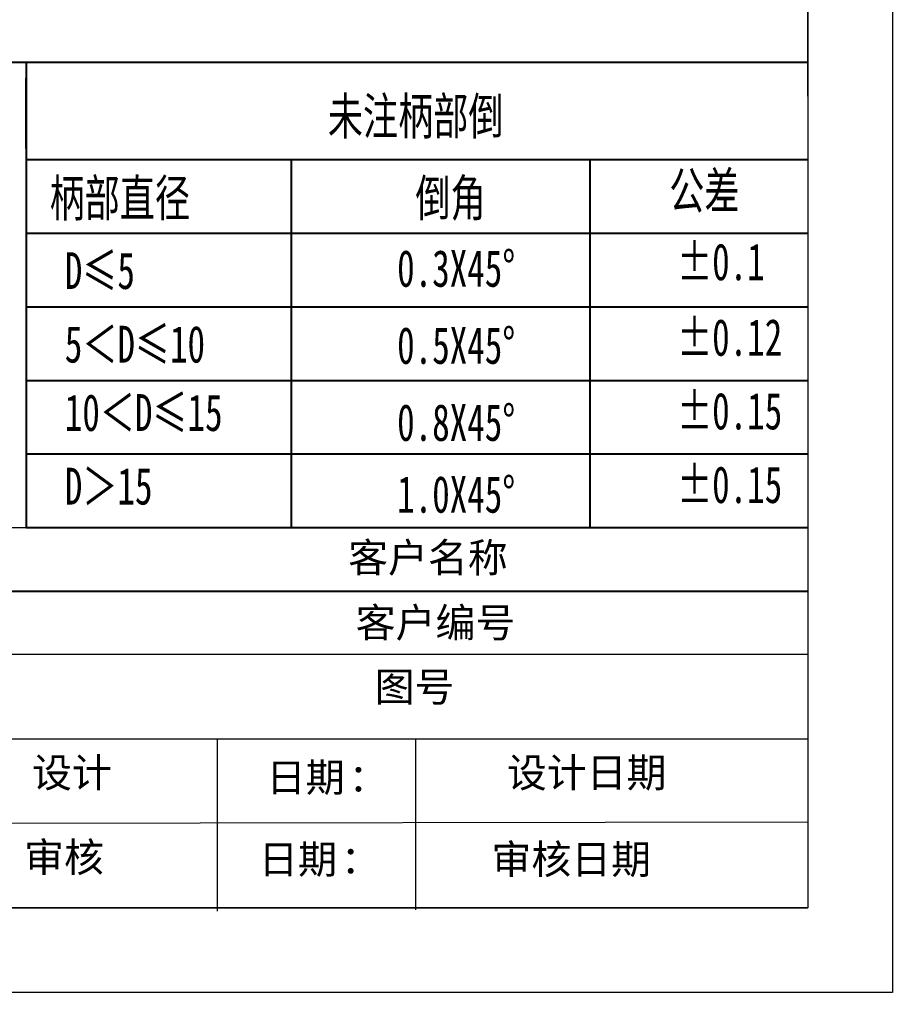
# Model space of a CAD drawing. Header units: millimetres. Extents: x 0 to 297, y 0 to 210.
# Drawn here: x 240.4 to 292, y 5 to 62.5 of the extents above; entities that cross this region are included whole.
import ezdxf
from ezdxf.enums import TextEntityAlignment as Align

# ---------------------------------------------------------------- set-up
doc = ezdxf.new("R2010")
doc.units = ezdxf.units.MM
doc.layers.add('图框', color=7, linetype='Continuous')
doc.layers.add('标题栏字体', color=7, linetype='Continuous')
doc.styles.add('样式 1', font='simsunb.ttf')

msp = doc.modelspace()

# ---------------------------------------------------------------- linework, layer by layer
for p, q in [((224.425, 60), (240.76, 60)), ((240.76, 60), (240.76, 32.487)), ((240.76, 60), (287, 60)), ((240.76, 54.887), (240.76, 59.047)), ((240.76, 32.487), (287, 32.487)), ((240.76, 32.487), (287, 32.487)), ((224.425, 28.737), (287, 28.737))]:
    msp.add_line(p, q)
at = {"layer": '图框', "lineweight": 9}
for p, q in [((292, 205), (292, 5)), ((287, 200), (287, 10)), ((287, 58), (287, 118)), ((224.425, 20), (287, 20)), ((252.07, 9.816), (252.07, 20)), ((263.799, 9.885), (263.799, 20)), ((224.425, 15), (287, 15.086)), ((287, 10), (10, 10)), ((292, 5), (5, 5))]:
    msp.add_line(p, q, dxfattribs=at)
at = {"layer": '图框', "color": 0, "lineweight": 9}
for p, q in [((224.425, 32.487), (287, 32.487)), ((224.425, 25), (287, 25))]:
    msp.add_line(p, q, dxfattribs=at)
at = {"layer": '图框', "color": 4, "lineweight": 9}
msp.add_line((128.528, 10), (287, 10), dxfattribs=at)
at = {"layer": '标题栏字体'}
for p, q in [((240.76, 54.247), (287, 54.247)), ((256.445, 54.247), (256.445, 32.487)), ((274.098, 54.247), (274.098, 32.487)), ((240.76, 49.895), (287, 49.895)), ((240.76, 45.543), (287, 45.543)), ((240.76, 41.191), (287, 41.191)), ((240.76, 36.839), (287, 36.839)), ((240.76, 36.839), (287, 36.839)), ((240.76, 36.839), (287, 36.839))]:
    msp.add_line(p, q, dxfattribs=at)

# ---------------------------------------------------------------- texts
at = {"layer": '图框', "style": '样式 1'}
for s, height, p in [('日期', 1.6996, (254.972, 16.868)), ('：', 1.7, (259.833, 16.868)), ('日期', 1.6996, (254.515, 12.027)), ('：', 1.7, (259.376, 12.027))]:
    msp.add_text(s, height=height, dxfattribs=at).set_placement(p)
for tag, p in [('客户名称', (264.523, 30.71)), ('客户编号', (264.97, 26.865)), ('图号', (263.733, 23.069, 30)), ('设计', (243.47, 18)), ('设计日期', (273.912, 18)), ('审核', (243, 13)), ('审核日期', (273, 12.878))]:
    msp.add_attdef(tag, text='', height=1.73, dxfattribs=at).set_placement(p, align=Align.MIDDLE_CENTER)
at = {"layer": '标题栏字体', "style": '样式 1', "width": 0.7}
for s, p in [('未注柄部倒', (258.604, 55.724)), ('公差', (278.791, 51.317)), ('柄部直径', (242.145, 50.882)), ('倒角', (263.78, 50.882)), ('±0.1', (279.26, 47.109)), ('D≤5', (243.048, 46.592)), ('0.3X45°', (262.704, 46.722)), ('±0.12', (279.26, 42.643)), ('5＜D≤10', (243.048, 42.24)), ('0.5X45°', (262.704, 42.167)), ('10＜D≤15', (243.048, 38.198)), ('±0.15', (279.26, 38.291)), ('0.8X45°', (262.704, 37.612)), ('±0.15', (279.26, 33.939)), ('D＞15', (243.048, 33.846)), ('1.0X45°', (262.704, 33.366))]:
    msp.add_text(s, height=2.176, dxfattribs=at).set_placement(p)

doc.saveas('drawing.dxf')
